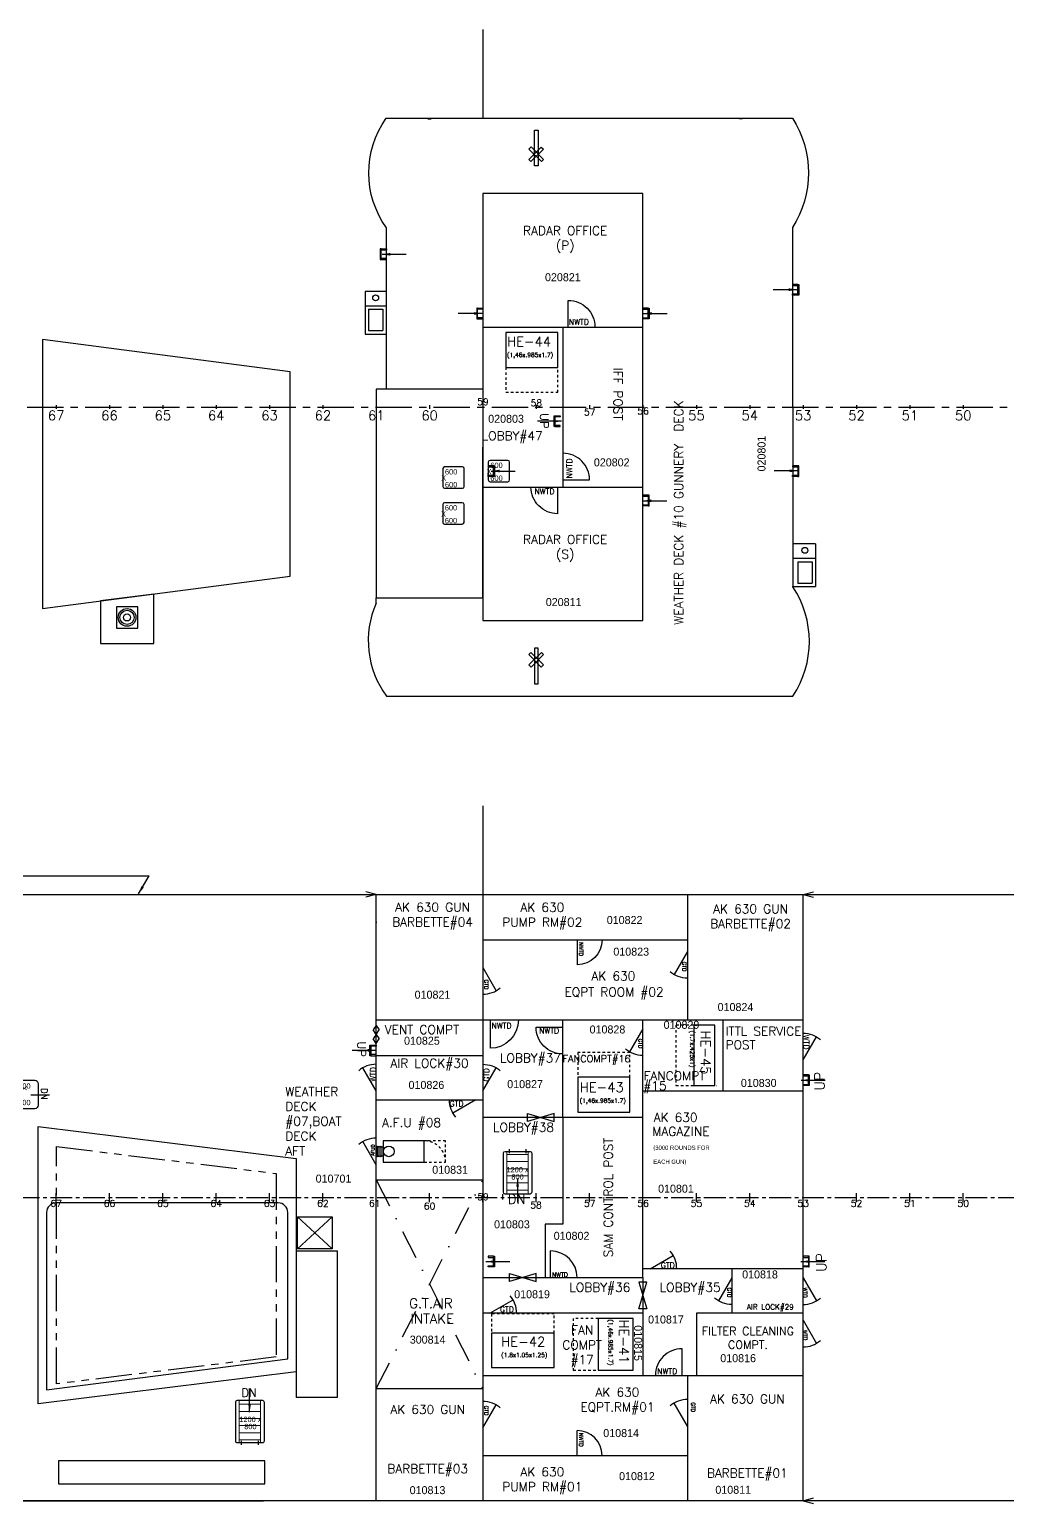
# Model space of a CAD drawing. Header units: inches. Extents: x -439515 to 171412, y -8673 to 415183.
# Drawn here: x 59140 to 82712, y 160974 to 196512 of the extents above; entities that cross this region are included whole.
import ezdxf
from ezdxf.enums import TextEntityAlignment as Align

# ---------------------------------------------------------------- set-up
doc = ezdxf.new("R2010")
doc.units = ezdxf.units.IN
doc.header["$LTSCALE"] = 700
doc.header["$MEASUREMENT"] = 0
for name, pattern in [('CENTER', [2, 1.25, -0.25, 0.25, -0.25]), ('CENTER2', [1.125, 0.75, -0.125, 0.125, -0.125]), ('DASHDOTX2', [2, 1, -0.5, 0, -0.5]), ('DOT', [0.2, 0.1, -0.1]), ('PHANTOM', [2.5, 1.25, -0.25, 0.25, -0.25, 0.25, -0.25])]:
    doc.linetypes.add(name, pattern=pattern)
for name, color, linetype in [('00', 7, 'Continuous'), ('01', 7, 'Continuous'), ('01 DECK', 7, 'Continuous'), ('01DK', 7, 'Continuous'), ('1', 2, 'Continuous'), ('ASTER COMPLEX', 7, 'Continuous'), ('CL', 7, 'Continuous'), ('COMPT.NOS', 4, 'Continuous'), ('COMPTNAME', 7, 'Continuous'), ('GTD', 20, 'Continuous'), ('HATCH', 142, 'Continuous'), ('HATCHES', 7, 'Continuous'), ('LIGHT_BULKHEADS', 7, 'Continuous'), ('MANHOLES', 160, 'Continuous'), ('MBHD', 7, 'Continuous'), ('NWTD', 7, 'Continuous'), ('UP-DOWN', 7, 'Continuous'), ('WHTD', 191, 'Continuous'), ('WTD', 220, 'Continuous')]:
    doc.layers.add(name, color=color, linetype=linetype)
doc.layers.add('LADDER', color=7, linetype='Continuous', lineweight=15)
doc.styles.add('ROMANS', font='romans')
doc.styles.add('style1', font='romans.shx', dxfattribs={"height": 250})
doc.dimstyles.get("Standard").update_dxf_attribs({"dimtxt": 150.18, "dimasz": 200.18, "dimexe": 0.8, "dimexo": 0.625, "dimgap": 0.09, "dimtad": 0, "dimtih": 1, "dimtoh": 1, "dimdec": 0, "dimzin": 0, "dimdsep": 46, "dimtxsty": 'Standard', "dimcen": 8.09, "dimclrd": 40, "dimclre": 40, "dimadec": 0, "dimazin": 0, "dimtfac": 1, "dimtdec": 0, "dimtofl": 0, "dimtmove": 0, "dimatfit": 3, "dimfxl": 1, "dimtolj": 1, "dimtzin": 0, "dimarcsym": 0})

# ---------------------------------------------------------------- blocks, each defined once
blk = doc.blocks.new('L1', base_point=(121652, 116332))
blk.add_line((121652, 116207), (121652, 116457))
blk = doc.blocks.new('fghghj')
at = {"color": 3, "linetype": 'Continuous'}
blk.add_lwpolyline([(318315, -37952), (318615, -37952), (318615, -37927), (318315, -37927)], close=True, dxfattribs=at)
at = {"layer": '00', "color": 3}
for points in [[(318345, -38102), (318345, -37952), (318315, -37952), (318315, -38102)], [(318585, -38102), (318585, -37952), (318615, -37952), (318615, -38102)]]:
    blk.add_lwpolyline(points, close=True, dxfattribs=at)
at = {"layer": '01', "color": 4, "linetype": 'ByBlock'}
blk.add_line((318615, -37927), (318615, -37927), dxfattribs=at)
blk.add_line((318615, -37927), (318615, -37927), dxfattribs=at)
blk = doc.blocks.new('DRN', base_point=(41665, 6815))
at = {"linetype": 'Continuous'}
blk.add_line((41160, 6825), (41160, 7825), dxfattribs=at)
blk.add_arc((41160, 6825), 1000, 0, 90, dxfattribs=at)
blk = doc.blocks.new('A$C49E2739F')
at = {"layer": 'LADDER', "color": 3}
for p, q in [((112, 600), (1312, 600)), ((200, 600), (200, 0)), ((400, 600), (400, 0)), ((600, 600), (600, 0)), ((800, 600), (800, 0)), ((1000, 600), (1000, 0)), ((1200, 600), (1200, 0)), ((112, 0), (1312, 0))]:
    blk.add_line(p, q, dxfattribs=at)
blk = doc.blocks.new('GTDPlan1')
at = {"linetype": 'Continuous'}
blk.add_line((138063, 187008), (138438, 186358), dxfattribs=at)
at = {"layer": '01', "linetype": 'ByBlock'}
blk.add_arc((138063, 187008), 750, 270, 310.7304, dxfattribs=at)
blk = doc.blocks.new('he44')
at = {"layer": '01', "color": 5, "linetype": 'ByBlock'}
blk.add_lwpolyline([(142837, 180159), (144297, 180159), (144297, 181144), (142837, 181144)], close=True, dxfattribs=at)
at = {"layer": '01', "color": 4, "linetype": 'DOT'}
blk.add_lwpolyline([(142837, 180159), (142837, 179459), (144297, 179459), (144297, 180159)], dxfattribs=at)
at = {"insert": (142867, 181020), "char_height": 225, "width": 1467, "attachment_point": 1}
blk.add_mtext('{\\Fromans.shx|c0;\\H1.2x;HE-44\\P\\Ftxt.shx|c0;\\H0.4444x;(1,46x.985x1.7)}', dxfattribs=at)
blk = doc.blocks.new('he43')
at = {"layer": '01', "color": 5, "linetype": 'ByBlock'}
blk.add_lwpolyline([(142837, 178571), (144297, 178571), (144297, 179556), (142837, 179556)], close=True, dxfattribs=at)
at = {"layer": '01', "color": 4, "linetype": 'DOT'}
blk.add_lwpolyline([(142837, 178571), (142837, 177871), (144297, 177871), (144297, 178571)], dxfattribs=at)
at = {"insert": (144249, 178718), "char_height": 225, "width": 1312.77, "attachment_point": 1, "rotation": 180}
blk.add_mtext('{\\Fromans.shx|c0;\\H1.2x;HE-43\\P\\Ftxt.shx|c0;\\H0.4444x;(1,46x.985x1.7)}', dxfattribs=at)
blk = doc.blocks.new('DLN', base_point=(36758, 6815))
at = {"linetype": 'Continuous'}
blk.add_lwpolyline([(37258, 6815), (37258, 7815, 0.414214), (36258, 6815)], format="xyb", dxfattribs=at)
blk = doc.blocks.new('he45')
at = {"layer": '01', "color": 5, "linetype": 'ByBlock'}
blk.add_lwpolyline([(142240, 182523), (143940, 182523), (143940, 183120), (142240, 183120)], close=True, dxfattribs=at)
at = {"layer": '01', "color": 4, "linetype": 'DOT'}
blk.add_lwpolyline([(142240, 182523), (142240, 182023), (143940, 182023), (143940, 182523)], dxfattribs=at)
at = {"insert": (142390, 182995), "char_height": 225, "width": 1566.67, "attachment_point": 1}
blk.add_mtext('{\\Fromans.shx|c0;\\H1.2x;HE-45\\P\\Ftxt.shx|c0;\\H0.4444x;(1.7x.425x1)}', dxfattribs=at)
blk = doc.blocks.new('H 600 X 600')
at = {"layer": 'HATCHES'}
for p, q in [((-300, 550), (-300, 50)), ((250, 600), (-250, 600)), ((300, 50), (300, 550)), ((-250, 0), (250, 0))]:
    blk.add_line(p, q, dxfattribs=at)
for centre, start, end in [((-250, 550), 90, 180), ((250, 550), 0, 90), ((-250, 50), 180, 270), ((250, 50), 270, 0)]:
    blk.add_arc(centre, 50, start, end, dxfattribs=at)
for s, p in [('600', (-240, 386)), ('  X', (-460, 210)), ('600', (-240, 24))]:
    blk.add_text(s, height=150, dxfattribs=at).set_placement(p)
blk = doc.blocks.new('he41')
at = {"layer": '01', "color": 5, "linetype": 'ByBlock'}
blk.add_lwpolyline([(141147, 178571), (142607, 178571), (142607, 179556), (141147, 179556)], close=True, dxfattribs=at)
at = {"layer": '01', "color": 4, "linetype": 'DOT'}
blk.add_lwpolyline([(141147, 178571), (141147, 177871), (142607, 177871), (142607, 178571)], dxfattribs=at)
at = {"insert": (141177, 179431), "char_height": 225, "width": 1467, "attachment_point": 1}
blk.add_mtext('{\\Fromans.shx|c0;\\H1.2x;HE-41\\P\\Ftxt.shx|c0;\\H0.4444x;(1,46x.985x1.7)}', dxfattribs=at)
blk = doc.blocks.new('he42')
at = {"layer": '01', "color": 5, "linetype": 'ByBlock'}
blk.add_lwpolyline([(145122, 178634), (146886, 178634), (146886, 179601), (145122, 179601)], close=True, dxfattribs=at)
at = {"layer": '01', "color": 4, "linetype": 'DOT'}
blk.add_lwpolyline([(145122, 178634), (145122, 178098), (146886, 178098), (146886, 178634)], dxfattribs=at)
at = {"insert": (146613, 178742), "char_height": 225, "width": 1467, "attachment_point": 1, "rotation": 180}
blk.add_mtext('{\\Fromans.shx|c0;\\H1.2x;HE-42\\P\\Ftxt.shx|c0;\\H0.4444x;(1.8x1.05x1.25)}', dxfattribs=at)
blk = doc.blocks.new('A1M', base_point=(36991, 2400))
at = {"linetype": 'Continuous'}
for p, q in [((37491, 2550), (36491, 2250)), ((36491, 2550), (37491, 2250)), ((36491, 2250), (36491, 2550)), ((37491, 2250), (37491, 2550))]:
    blk.add_line(p, q, dxfattribs=at)
blk = doc.blocks.new('A$C712F07EC')
at = {"layer": 'HATCHES'}
for p, q in [((750, 1288), (50, 1288)), ((0, 1238), (0, 138)), ((800, 138), (800, 1238)), ((50, 88), (750, 88))]:
    blk.add_line(p, q, dxfattribs=at)
for centre, start, end in [((50, 1238), 90, 180), ((750, 1238), 0, 90), ((50, 138), 180, 270), ((750, 138), 270, 0)]:
    blk.add_arc(centre, 50, start, end, dxfattribs=at)
at = {"layer": 'LIGHT_BULKHEADS'}
for p, q in [((161, 1234), (161, 1346)), ((624, 1234), (624, 1346))]:
    blk.add_line(p, q, dxfattribs=at)
at = {"layer": 'LIGHT_BULKHEADS', "rotation": 270}
blk.add_blockref('A$C49E2739F', (100, 1400), dxfattribs=at)
blk = doc.blocks.new('A$C37E82925')
at = {"layer": '1', "color": 7, "linetype": 'Continuous', "ltscale": 0.2}
blk.add_blockref('A$C712F07EC', (0, 0), dxfattribs=at)
blk = doc.blocks.new('fgh')
at = {"color": 40}
blk.add_lwpolyline([(1550, 93659), (1550, 93138)], dxfattribs=at)
blk.add_solid([(1536, 93598), (1550, 93679), (1563, 93598)], dxfattribs=at)
blk = doc.blocks.new('afu06plan1')
at = {"layer": '01', "linetype": 'ByBlock'}
for p, q in [((195217, 190795), (194917, 190795)), ((195217, 190744), (194917, 190744)), ((195217, 190693), (194917, 190693)), ((194943, 190668), (194943, 190621)), ((195191, 190668), (195191, 190621))]:
    blk.add_line(p, q, dxfattribs=at)
for points in [[(195217, 190821), (194917, 190821)], [(194943, 190821), (194917, 190795), (194943, 190770), (194917, 190744), (194943, 190719), (194917, 190693), (194943, 190668)], [(195191, 190821), (195217, 190795), (195191, 190770), (195217, 190744), (195191, 190719), (195217, 190693), (195191, 190668)], [(194943, 190621), (195191, 190621)]]:
    blk.add_lwpolyline(points, dxfattribs=at)
blk.add_lwpolyline([(194767, 189471), (195367, 189471), (195367, 190621), (194767, 190621)], close=True, dxfattribs=at)
at = {"layer": '01', "color": 4, "linetype": 'DOT'}
blk.add_lwpolyline([(194767, 189471), (194767, 188871), (195367, 188871), (195367, 189471)], dxfattribs=at)
at = {"layer": '01', "linetype": 'ByBlock'}
blk.add_circle((195067, 190465), 150, dxfattribs=at)
at = {"layer": '01', "color": 4, "linetype": 'DOT'}
blk.add_arc((194767, 189471), 600, 270, 0, dxfattribs=at)
blk = doc.blocks.new('htch88')
at = {"color": 5}
blk.add_line((163022, 672855), (162597, 672855), dxfattribs=at)
for points in [[(163447, 672805), (163447, 672855), (162597, 672855), (162597, 672805)], [(162810, 672855), (162810, 672895), (162722, 672895), (162722, 672855)], [(162985, 672855), (162985, 672895), (163072, 672895), (163072, 672855)], [(163094, 672775), (163094, 672805), (163004, 672805), (163004, 672775)], [(163235, 672855), (163235, 672895), (163322, 672895), (163322, 672855)]]:
    blk.add_lwpolyline(points, close=True, dxfattribs=at)
at = {"layer": 'HATCH'}
blk.add_lwpolyline([(162722, 673695), (163322, 673695, -0.414214), (163422, 673595), (163422, 672995, -0.414214), (163322, 672895), (162722, 672895, -0.414214), (162622, 672995), (162622, 673595, -0.414214)], format="xyb", close=True, dxfattribs=at)
at = {"color": 3, "linetype": 'Continuous', "xscale": -1}
blk.add_blockref('fghghj', (481487, 710997), dxfattribs=at)
at = {"layer": 'HATCHES'}
for p in [(162861, 673134), (163323, 673134)]:
    blk.add_text('800', height=150, rotation=90, dxfattribs=at).set_placement(p)
blk.add_text('  X', height=150, dxfattribs=at).set_placement((162664, 673228))

msp = doc.modelspace()

# ---------------------------------------------------------------- linework, layer by layer
at = {"color": 7}
for p, q in [((67228.5, 190196.7), (67228.5, 189167.9)), ((67742.9, 190196.7), (67228.5, 190196.7)), ((67228.5, 189853.8), (67742.9, 189853.8)), ((67314.2, 189768), (67314.2, 189253.6)), ((67314.2, 189768), (67657.2, 189768)), ((67657.2, 189768), (67657.2, 189253.6)), ((67228.5, 189167.9), (67742.9, 189167.9)), ((67314.2, 189253.6), (67657.2, 189253.6)), ((70068.3, 189339.4), (73926.4, 189339.4)), ((59779.8, 187453.1), (59779.8, 187367.4)), ((61065.8, 187453.1), (61065.8, 187367.4)), ((62351.9, 187453.1), (62351.9, 187367.4)), ((63637.9, 187453.1), (63637.9, 187367.4)), ((64924, 187453.1), (64924, 187367.4)), ((66210.1, 187453.1), (66210.1, 187367.4)), ((67496.1, 187453.1), (67496.1, 187367.4)), ((68782.2, 187453.1), (68782.2, 187367.4)), ((71354.3, 187453.1), (71354.3, 187367.4)), ((72640.4, 187453.1), (72640.4, 187367.4)), ((73926.4, 187453.1), (73926.4, 187367.4)), ((75212.5, 187453.1), (75212.5, 187367.4)), ((76498.6, 187453.1), (76498.6, 187367.4)), ((77784.6, 187453.1), (77784.6, 187367.4)), ((79070.7, 187453.1), (79070.7, 187367.4)), ((80356.8, 187453.1), (80356.8, 187367.4)), ((81642.8, 187453.1), (81642.8, 187367.4)), ((78088.3, 184109.2), (77537.3, 184109.2)), ((78088.3, 184109.2), (78088.3, 183080.3)), ((77537.3, 183766.2), (78088.3, 183766.2)), ((77659.6, 183680.5), (77659.6, 183166.1)), ((77659.6, 183680.5), (78002.6, 183680.5)), ((78002.6, 183680.5), (78002.6, 183166.1)), ((77537.3, 183080.3), (78088.3, 183080.3)), ((77659.6, 183166.1), (78002.6, 183166.1)), ((67496.2, 172850.9), (67496.2, 173622.5)), ((67496.2, 172498.6), (67424.5, 172391.2)), ((67496.2, 172283.7), (67424.5, 172391.2)), ((67496.2, 172498.6), (67567.8, 172391.2)), ((67496.2, 172283.7), (67567.8, 172391.2)), ((70068.3, 172636.5), (77784.7, 172636.5)), ((67496.2, 172283.7), (67424.5, 172176.2)), ((67496.2, 172068.7), (67424.5, 172176.2)), ((67496.2, 172283.7), (67567.8, 172176.2)), ((67496.2, 172068.7), (67567.8, 172176.2)), ((67496.2, 171779.1), (70068.3, 171779.1)), ((65567.1, 164491.5), (65567.1, 163531.2)), ((70068.3, 164062.8), (77784.7, 164062.8)), ((66553, 163531.2), (65567.1, 163531.2))]:
    msp.add_line(p, q, dxfattribs=at)
at = {"linetype": 'ByBlock'}
for p, q in [((71997.4, 189339.4), (71997.4, 185481.2)), ((67496.2, 170707.4), (70068.3, 170707.4))]:
    msp.add_line(p, q, dxfattribs=at)
at = {"color": 5, "linetype": 'CENTER'}
msp.add_line((32481.3, 187410.3), (131799.3, 187410.3), dxfattribs=at)
msp.add_line((32481.3, 187410.3), (131799.3, 187410.3), dxfattribs=at)
for p, q in [((70068.3, 185481.2), (73926.4, 185481.2)), ((77537.3, 183076.9), (77537.3, 183080.3)), ((67496.2, 161040.7), (67496.2, 175658)), ((77784.7, 161039.4), (77784.7, 175658.2)), ((67496.2, 172498.6), (67424.5, 172391.2)), ((67496.2, 172283.7), (67424.5, 172391.2)), ((67496.2, 172498.6), (67567.8, 172391.2)), ((67496.2, 172283.7), (67567.8, 172391.2)), ((67496.2, 172283.7), (67424.5, 172176.2)), ((67496.2, 172068.7), (67424.5, 172176.2)), ((67496.2, 172283.7), (67567.8, 172176.2)), ((67496.2, 172068.7), (67567.8, 172176.2)), ((65601.4, 167889.2), (66437.5, 167113.1)), ((66437.5, 167889.2), (65601.4, 167113.1))]:
    msp.add_line(p, q)
at = {"color": 6}
for p, q in [((70068.3, 182806.2), (70068.3, 185481.2)), ((67496.2, 168778.3), (70068.3, 168778.3)), ((67496.2, 163745.5), (70068.3, 163745.5))]:
    msp.add_line(p, q, dxfattribs=at)
at = {"linetype": 'Continuous'}
msp.add_line((67496.2, 182680.1), (67496.2, 182806.2), dxfattribs=at)
at = {"color": 3}
msp.add_line((57103, 176107.9), (62023.3, 176107.9), dxfattribs=at)
at = {"color": 4}
for p, q in [((67496.2, 175658), (67247.7, 175724.6)), ((67496.2, 175658), (67247.7, 175591.5)), ((77784.7, 175658.2), (78033.1, 175724.8)), ((77784.7, 175658.2), (78033.1, 175724.8)), ((77784.7, 175658.2), (78033.1, 175591.7)), ((77784.7, 175658.2), (78033.1, 175591.7)), ((77784.7, 161041), (78033.1, 161107.6)), ((77784.7, 161041), (78033.1, 161107.6)), ((77784.7, 161041), (78033.1, 160974.5)), ((77784.7, 161041), (78033.1, 160974.5))]:
    msp.add_line(p, q, dxfattribs=at)
at = {"color": 7, "linetype": 'Continuous'}
for p, q in [((70068.3, 175658.1), (70068.3, 168778.3)), ((67496.2, 175355.9), (67496.2, 175381.6)), ((67496.2, 175001.5), (67496.2, 174975.8)), ((67496.2, 172077.5), (67496.2, 172103.3))]:
    msp.add_line(p, q, dxfattribs=at)
at = {"color": 1}
for p, q in [((70068.3, 174565.6), (74998.2, 174565.6)), ((67496.2, 172636.5), (70068.3, 172636.5)), ((74998.1, 164062.8), (74998.1, 161039.7)), ((70068.3, 162133.7), (74998.1, 162133.7))]:
    msp.add_line(p, q, dxfattribs=at)
at = {"linetype": 'DASHDOTX2'}
for p, q in [((67496.2, 168778.3), (70068.3, 163745.5)), ((67496.2, 163745.5), (70068.3, 168778.3))]:
    msp.add_line(p, q, dxfattribs=at)
at = {"color": 6, "linetype": 'Continuous'}
msp.add_line((70068.3, 168778.3), (70068.3, 163745.5), dxfattribs=at)
at = {"color": 5}
for p, q in [((70068.3, 168242.5), (70068.3, 168456.8)), ((71354.3, 168242.5), (71354.3, 168456.8)), ((72640.4, 168242.5), (72640.4, 168456.8)), ((73926.5, 168242.5), (73926.5, 168456.8)), ((75212.5, 168242.5), (75212.5, 168456.8)), ((76498.6, 168242.5), (76498.6, 168456.8)), ((77784.7, 168242.5), (77784.7, 168456.8)), ((79070.7, 168242.5), (79070.7, 168456.8)), ((80356.8, 168242.5), (80356.8, 168456.8)), ((81642.8, 168242.5), (81642.8, 168456.8)), ((81642.8, 168242.5), (81642.8, 168456.8))]:
    msp.add_line(p, q, dxfattribs=at)
at = {"color": 5, "linetype": 'CENTER2'}
msp.add_line((32084.2, 168349.6), (155284.5, 168349.6), dxfattribs=at)
msp.add_line((32084.2, 168349.6), (155284.5, 168349.6), dxfattribs=at)
at = {"color": 1}
for points in [[(71311.5, 194083.8), (71397.2, 194083.8), (71397.2, 193226.4), (71311.5, 193226.4)], [(71225.6, 193325.6), (71174.2, 193377), (71475.5, 193678.3), (71526.9, 193626.9)], [(71178.9, 193629.2), (71230.3, 193680.7), (71531.6, 193379.3), (71480.2, 193327.9)], [(71225.6, 181494.9), (71174.2, 181443.5), (71475.5, 181142.2), (71526.9, 181193.6)], [(71178.9, 181191.3), (71230.3, 181139.9), (71531.6, 181441.2), (71480.2, 181492.6)], [(71311.5, 180736.7), (71397.2, 180736.7), (71397.2, 181594.1), (71311.5, 181594.1)]]:
    msp.add_lwpolyline(points, close=True, dxfattribs=at)
at = {"color": 0}
msp.add_lwpolyline([(70068.3, 189339.4), (70068.3, 182266), (73926.4, 182266), (73926.4, 192554.5), (70068.3, 192554.5), (70068.3, 189339.4)], dxfattribs=at)
at = {"color": 7}
for points in [[(59456.1, 182556.7), (65419.7, 183328.3), (65419.7, 188262.5), (59456.1, 189034.2), (59456.1, 182556.7)], [(77784.7, 165563.2), (75212.5, 165563.2), (75212.5, 164062.8)]]:
    msp.add_lwpolyline(points, dxfattribs=at)
at = {"color": 6}
msp.add_lwpolyline([(70068.3, 187838.9), (67496.1, 187838.9), (67496.1, 182806.2), (70068.3, 182806.2)], dxfattribs=at)
at = {"linetype": 'Continuous'}
msp.add_lwpolyline([(60848.5, 181710.3), (62134.5, 181710.3), (62134.5, 182898.8), (60848.5, 182739.1)], close=True, dxfattribs=at)
for points in [[(85830.7, 161041.1), (77361.1, 161041.2), (75551.7, 161041.2), (75424.8, 161041.2), (75069.6, 161041.2), (67978.3, 161041.2), (67729.6, 161041.2), (63637.9, 161041.3), (50068.5, 161041.1), (48575.3, 161041.1), (35595.8, 161041), (35595.8, 175658.3), (48575.3, 175658.2), (50068.5, 175658.2), (63637.9, 175658), (67729.6, 175658), (67978.3, 175658.1), (75069.6, 175658.1), (75424.8, 175658.1), (75551.7, 175658.1), (77361.1, 175658.1), (85830.7, 175658.2)], [(70068.3, 166420.5), (71354.3, 166420.5), (71997.4, 166420.5), (73926.5, 166420.5), (73926.5, 172636.5)], [(77784.7, 166634.9), (73926.5, 166634.9)]]:
    msp.add_lwpolyline(points)
at = {"color": 1}
msp.add_lwpolyline([(73926.5, 170921.8), (77784.7, 170921.8)], dxfattribs=at)
at = {"color": 42}
msp.add_lwpolyline([(71997.4, 170278.7), (71997.4, 167706.6), (71568.7, 167706.6), (71568.7, 166420.5)], dxfattribs=at)
at = {"color": 7}
msp.add_lwpolyline([(65567.1, 164147.4), (59351.1, 163376.9), (59351.1, 163634.1), (59351.1, 169635.7), (59351.1, 170064.4), (65567.1, 169292.8)], close=True, dxfattribs=at)
msp.add_lwpolyline([(65601.4, 167889.2), (66437.5, 167889.2), (66437.5, 167113.1), (65601.4, 167113.1)], close=True)
at = {"color": 1, "linetype": 'ByBlock'}
msp.add_lwpolyline([(73926.5, 165563.2), (71997.4, 165563.2), (70068.3, 165563.2)], dxfattribs=at)
at = {"linetype": 'ByBlock', "ltscale": 0.8}
msp.add_lwpolyline([(64814.7, 162005.3), (59841.9, 162005.3), (59841.9, 161448), (64814.7, 161448)], close=True, dxfattribs=at)
msp.add_lwpolyline([(64814.7, 162005.3), (59841.9, 162005.3), (59841.9, 161448), (64814.7, 161448)], close=True, dxfattribs=at)
msp.add_lwpolyline([(64814.7, 162005.3), (59841.9, 162005.3), (59841.9, 161448), (64814.7, 161448)], close=True, dxfattribs=at)
msp.add_lwpolyline([(64814.7, 162005.3), (59841.9, 162005.3), (59841.9, 161448), (64814.7, 161448)], close=True, dxfattribs=at)
at = {"color": 7}
for centre in [(67483, 190041.6), (77828.4, 183954.1)]:
    msp.add_circle(centre, 71.2, dxfattribs=at)
at = {"linetype": 'Continuous'}
msp.add_arc((75562.7, 181758.8), 2374.1, 326.27461, 33.72539, dxfattribs=at)
at = {"layer": '00'}
msp.add_line((70068.3, 185481.2), (70068.3, 186445.7), dxfattribs=at)
msp.add_lwpolyline([(71992.4, 171815.8, -0.4142136), (71348.1, 172457.7), (71997.4, 172457.7)], format="xyb", dxfattribs=at)
at = {"layer": '01', "color": 4, "linetype": 'ByBlock'}
for p, q in [((70068.3, 196512.5), (70068.3, 194372.1)), ((70068.3, 177798.4), (70068.3, 175658.1)), ((58493.7, 175658.1), (67496.2, 175658))]:
    msp.add_line(p, q, dxfattribs=at)
at = {"layer": '01', "color": 1, "linetype": 'ByBlock'}
for p, q in [((74998.2, 175658.1), (74998.2, 172636.5)), ((73926.5, 166420.5), (73926.5, 164062.8)), ((76069.9, 166634.9), (76069.9, 165563.2))]:
    msp.add_line(p, q, dxfattribs=at)
at = {"layer": '01', "linetype": 'ByBlock'}
for p, q in [((71997.4, 170278.7), (71997.4, 172636.5)), ((73926.5, 170278.7), (70068.3, 170278.7)), ((73926.5, 168349.6), (73926.5, 170278.7))]:
    msp.add_line(p, q, dxfattribs=at)
at = {"layer": '01', "color": 2, "linetype": 'ByBlock'}
msp.add_line((70539.8, 168435.4), (70539.8, 168306.8), dxfattribs=at)
at = {"layer": '01', "color": 1, "linetype": 'ByBlock'}
msp.add_lwpolyline([(75855.6, 170921.8), (75855.6, 172636.5)], dxfattribs=at)
at = {"layer": '01'}
msp.add_lwpolyline([(59552.6, 164669.9), (59553.5, 163714.8), (65365.6, 164463.6), (65365.6, 167990.3), (65365.6, 167990.3, 0.4142136), (65134.1, 168221.8), (59784.1, 168221.8), (59784.1, 168221.8, 0.4142136), (59552.6, 167990.3), (59552.6, 164669.9)], format="xyb", dxfattribs=at)
at = {"layer": '01 DECK', "color": 4}
msp.add_line((58493.7, 161041.2), (64782.9, 161041.3), dxfattribs=at)
at = {"layer": '01DK', "color": 7}
msp.add_line((66553, 167063.6), (66553, 163531.2), dxfattribs=at)
msp.add_lwpolyline([(65567.1, 167063.6), (66553, 167063.6)], dxfattribs=at)
at = {"layer": 'ASTER COMPLEX', "color": 0, "linetype": 'Continuous'}
msp.add_lwpolyline([(61234.3, 182080.5), (61748.7, 182080.5), (61748.7, 182594.9), (61234.3, 182594.9)], close=True, dxfattribs=at)
for radius in [214.3, 171.5, 85.7]:
    msp.add_circle((61491.5, 182337.7), radius, dxfattribs=at)
at = {"layer": 'CL', "color": 3, "linetype": 'PHANTOM'}
msp.add_lwpolyline([(65084.7, 164508.6), (59792.9, 163859.6), (59792.9, 169581.7), (65084.7, 168932.7)], close=True, dxfattribs=at)
at = {"layer": 'HATCHES', "color": 6}
for p, q in [((69103.1, 185924.7), (69103.1, 185496)), ((69574.7, 185967.6), (69146, 185967.6)), ((69617.6, 185496), (69617.6, 185924.7)), ((69146, 185453.2), (69574.7, 185453.2)), ((69099.5, 185058.8), (69099.5, 184630.1)), ((69571.1, 185101.7), (69142.4, 185101.7)), ((69613.9, 184630.1), (69613.9, 185058.8)), ((69142.4, 184587.2), (69571.1, 184587.2))]:
    msp.add_line(p, q, dxfattribs=at)
at = {"layer": 'HATCHES', "color": 1}
msp.add_lwpolyline([(64152.4, 163462.6), (64752.6, 163462.6, -0.4142136), (64795.4, 163419.7), (64795.4, 162476.6, -0.4142136), (64752.6, 162433.8), (64152.4, 162433.8, -0.4142136), (64109.5, 162476.6), (64109.5, 163419.7, -0.4142136)], format="xyb", close=True, dxfattribs=at)
at = {"layer": 'HATCHES', "color": 6}
for centre, start, end in [((69146, 185924.7), 90, 180), ((69574.7, 185924.7), 0, 90), ((69146, 185496), 180, 270), ((69574.7, 185496), 270, 0), ((69142.4, 185058.8), 90, 180), ((69571.1, 185058.8), 0, 90), ((69142.4, 184630.1), 180, 270), ((69571.1, 184630.1), 270, 0)]:
    msp.add_arc(centre, 42.9, start, end, dxfattribs=at)
at = {"layer": 'LIGHT_BULKHEADS'}
for p, q in [((64247.9, 162385.6), (64247.9, 162481.9)), ((64657, 162385.6), (64657, 162481.9))]:
    msp.add_line(p, q, dxfattribs=at)
at = {"layer": 'MANHOLES', "color": 7}
msp.add_line((70068.3, 163745.5), (70068.3, 161040.4), dxfattribs=at)
for points in [[(67742.9, 187838.9), (67742.9, 191732.1, -0.3201421), (67739.3, 194372.1), (77527.1, 194372.1, -0.2946651), (77530.1, 191739.8), (77537.3, 183076.9)], [(67496.2, 182680.1, 0.2685157), (67742.9, 180440.7), (77537.3, 180440.7)]]:
    msp.add_lwpolyline(points, format="xyb", dxfattribs=at)
at = {"layer": 'MBHD', "color": 1}
for p, q in [((68739.3, 194355.4), (68825.1, 194355.4)), ((76327.1, 194355), (76241.4, 194355))]:
    msp.add_line(p, q, dxfattribs=at)

# ---------------------------------------------------------------- block references
at = {"color": 5, "linetype": 'Continuous', "yscale": 0.8573749999999999, "zscale": 0.8573749999999999}
for p, xscale, rotation in [((35075.2, -81951.9), 0.8573749999999999, 90), ((110197.8, -82804.4), -0.8573749999999999, 270), ((37400.6, -83377.6), 0.8573749999999999, 90), ((106594.1, -83377.6), -0.8573749999999999, 270), ((39265.4, 460111.1), -0.8573749999999999, 90), ((102864.6, -87176.8), -0.8573749999999999, 270), ((110201.4, 458910.8), 0.8573749999999999, 270), ((106594.1, 458198.1), 0.8573749999999999, 270), ((34828.5, 444944.2), -0.8573749999999999, 90), ((110452.4, -101864.8), -0.8573749999999999, 270), ((102864.6, -106237.4), -0.8573749999999999, 270), ((110452.4, 439850.2), 0.8573749999999999, 270)]:
    msp.add_blockref('fghghj', p, dxfattribs=dict(at, xscale=xscale, rotation=rotation))
at = {"color": 0}
for name, p, xscale, yscale, zscale in [('H 600 X 600', (70454.1, 185609.8), 0.8573749999999999, 0.8573749999999999, 0.8573749999999999), ('A1M', (71461.8, 170278.6), 0.6430312499999998, 0.6430312499999998, 0.6430312499999998), ('A1M', (71032.8, 166420.5), 0.6430312499999998, 0.6430312499999998, 0.6430312499999998)]:
    msp.add_blockref(name, p, dxfattribs=dict(at, xscale=xscale, yscale=yscale, zscale=zscale))
for name, p, xscale, yscale, zscale, rotation in [('DRN', (70586.6, 172643.1), -0.6858999999401129, 0.6859000000399245, 0.6859, 180), ('fgh', (139473.6, 169502.5), 0.8573749999999999, 0.8573749999999999, 0.8573749999999999, 90)]:
    msp.add_blockref(name, p, dxfattribs=dict(xscale=xscale, yscale=yscale, zscale=zscale, rotation=rotation))
at = {"color": 7}
for name, p, xscale, yscale, zscale in [('L1', (59779.8, 168349.6), 0.8573749999999999, 0.8573749999999999, 0.8573749999999999), ('L1', (61065.8, 168349.6), 0.8573749999999999, 0.8573749999999999, 0.8573749999999999), ('L1', (62351.9, 168349.6), 0.8573749999999999, 0.8573749999999999, 0.8573749999999999), ('L1', (63638, 168349.6), 0.8573749999999999, 0.8573749999999999, 0.8573749999999999), ('L1', (64924, 168349.6), 0.8573749999999999, 0.8573749999999999, 0.8573749999999999), ('L1', (66210.1, 168349.6), 0.8573749999999999, 0.8573749999999999, 0.8573749999999999), ('L1', (67496.2, 168349.6), 0.8573749999999999, 0.8573749999999999, 0.8573749999999999), ('L1', (68782.2, 168349.6), 0.8573749999999999, 0.8573749999999999, 0.8573749999999999), ('DRN', (72022.5, 166414.4), 0.6430312499999998, 0.6430312499999998, 0.6430312499999998)]:
    msp.add_blockref(name, p, dxfattribs=dict(at, xscale=xscale, yscale=yscale, zscale=zscale))
at = {"color": 0, "xscale": 0.6430312499999998, "yscale": 0.6430312499999998, "zscale": 0.6430312499999998, "rotation": 90}
msp.add_blockref('A1M', (73926.5, 165991.9), dxfattribs=at)
at = {"xscale": 0.6430312499999998, "yscale": 0.6430312499999998, "zscale": 0.6430312499999998}
msp.add_blockref('DLN', (74548, 164062.8), dxfattribs=at)
at = {"layer": '01', "color": 4, "linetype": 'ByBlock', "yscale": 0.8573749999999999, "zscale": 0.8573749999999999}
for name, p, xscale in [('he44', (-51840.5, 33902.2), 0.8573749999999999), ('GTDPlan1', (193369.7, 13947), -0.8573749999999999), ('GTDPlan1', (-48303.2, 13559.3), 0.8573749999999999), ('GTDPlan1', (192298, 12082.2), -0.8573749999999999), ('GTDPlan1', (194441.4, 6080.6), -0.8573749999999999), ('GTDPlan1', (-40586.8, 6080.6), 0.8573749999999999), ('GTDPlan1', (-40586.8, 5056), 0.8573749999999999)]:
    msp.add_blockref(name, p, dxfattribs=dict(at, xscale=xscale))
for name, p, xscale, rotation in [('he45', (-81340.4, 294461), 0.8573749999999999, 270), ('GTDPlan1', (-40586.8, 332007.7), -0.8573749999999999, 180), ('he43', (196076.9, 324353.9), 0.8573749999999999, 180), ('GTDPlan1', (185867.6, 331257.4), 0.8573749999999999, 180), ('GTDPlan1', (-48303.2, 331257.4), -0.8573749999999999, 180), ('GTDPlan1', (-90438.9, 289078.9), 0.8573749999999999, 270), ('GTDPlan1', (185867.6, 329478.4), 0.8573749999999999, 180), ('GTDPlan1', (234433.6, 48263.4), 0.8573749999999999, 90), ('GTDPlan1', (230573.9, 47191.7), 0.8573749999999999, 90), ('he42', (196212.7, 318240.9), 0.8573749999999999, 180), ('he41', (-80255.8, 286454.8), 0.8573749999999999, 270), ('GTDPlan1', (193369.6, 323175.7), 0.8573749999999999, 180), ('GTDPlan1', (-48303.2, 323134.1), -0.8573749999999999, 180)]:
    msp.add_blockref(name, p, dxfattribs=dict(at, xscale=xscale, rotation=rotation))
at = {"layer": '01', "color": 3, "linetype": 'ByBlock', "xscale": 0.8573749999999999, "yscale": 0.8573749999999999, "zscale": 0.8573749999999999, "rotation": 270}
msp.add_blockref('htch88', (-518258.4, 310607.2), dxfattribs=at)
at = {"layer": '01', "linetype": 'ByBlock', "xscale": 0.8573749999999999, "yscale": 0.8573749999999999, "zscale": 0.8573749999999999, "rotation": 90}
msp.add_blockref('afu06plan1', (231100.9, 2218.7), dxfattribs=at)
msp.add_blockref('afu06plan1', (231100.9, 2218.7), dxfattribs=at)
msp.add_blockref('afu06plan1', (231100.9, 2218.7), dxfattribs=at)
at = {"layer": 'HATCHES', "color": 7, "linetype": 'Continuous', "ltscale": 0.2, "xscale": -0.8573749999999999, "yscale": 0.8573749999999999, "zscale": 0.8573749999999999}
msp.add_blockref('A$C37E82925', (71247.2, 168360), dxfattribs=at)
at = {"layer": 'LIGHT_BULKHEADS', "color": 3, "extrusion": (0, 0, -1), "xscale": 0.8573749999999999, "yscale": 0.8573749999999999, "zscale": -0.8573749999999999, "rotation": 90}
msp.add_blockref('A$C49E2739F', (-64195.4, 162337.7), dxfattribs=at)
at = {"layer": 'NWTD', "color": 2}
for name, p, xscale, yscale, zscale in [('DLN', (72447.5, 189339.3), -0.6430312499999998, 0.6430312499999998, 0.6430312499999998), ('DRN', (72643.9, 162127.9), 0.6001625000598868, 0.6001624999600753, 0.6001624999999999)]:
    msp.add_blockref(name, p, dxfattribs=dict(at, xscale=xscale, yscale=yscale, zscale=zscale))
for name, p, xscale, yscale, zscale, rotation in [('DLN', (71997.4, 185974.2), 0.6430312499999998, 0.6430312499999998, 0.6430312499999998, 270), ('DLN', (71547.2, 185481.2), -0.6430312499999998, 0.6430312499999998, 0.6430312499999998, 180), ('DRN', (72643.9, 174571.4), -0.6001625000598868, 0.6001624999600753, 0.6001624999999999, 180)]:
    msp.add_blockref(name, p, dxfattribs=dict(at, xscale=xscale, yscale=yscale, zscale=zscale, rotation=rotation))

# ---------------------------------------------------------------- texts
at = {"color": 7, "style": 'ROMANS'}
for s, height, p in [('67', 231.49, (59782.4, 187206.9)), ('66', 231.49, (61068.4, 187206.9)), ('65', 231.49, (62354.5, 187206.9)), ('64', 231.49, (63640.5, 187206.9)), ('63', 231.49, (64926.6, 187206.9)), ('62', 231.49, (66212.7, 187206.9)), ('61', 231.49, (67498.7, 187206.9)), ('60', 231.49, (68784.8, 187206.9)), ('59', 162.04, (70070.1, 187536.7)), ('58', 162.04, (71356.9, 187509.5)), ('57', 162.04, (72643, 187289.3)), ('56', 162.04, (73929, 187315.1)), ('55', 231.49, (75215.1, 187206.9)), ('54', 231.49, (76501.2, 187206.9)), ('53', 231.49, (77787.2, 187206.9)), ('52', 231.49, (79073.3, 187206.9)), ('51', 231.49, (80359.4, 187206.9)), ('50', 231.49, (81645.4, 187206.9)), ('59', 162.04, (70070.9, 168371.4)), ('67', 162.04, (59782.4, 168210.5)), ('66', 162.04, (61068.4, 168210.5)), ('65', 162.04, (62354.5, 168210.5)), ('64', 162.04, (63640.5, 168210.5)), ('63', 162.04, (64926.6, 168210.5)), ('62', 162.04, (66212.7, 168210.5)), ('61', 162.04, (67459.7, 168210.5)), ('60', 162.04, (68782.2, 168145.3)), ('58', 162.04, (71348.7, 168169.6)), ('57', 162.04, (72643, 168210.5)), ('56', 162.04, (73929, 168210.5)), ('55', 162.04, (75215.1, 168210.5)), ('54', 162.04, (76501.2, 168210.5)), ('53', 162.04, (77787.2, 168210.5)), ('52', 162.04, (79073.3, 168210.5)), ('51', 162.04, (80359.4, 168210.5)), ('50', 162.04, (81645.4, 168210.5))]:
    msp.add_text(s, height=height, dxfattribs=at).set_placement(p, align=Align.MIDDLE)
for s, p in [('NWTD', (72386.8, 174509.1, 0)), ('GTD', (74876.2, 174038.3)), ('GTD', (70103.9, 173604.8)), ('GTD', (73817.8, 172180.8)), ('GTD', (75961.2, 166179.1)), ('WTD', (77791.3, 166184.9)), ('WTD', (77791.3, 165160.3)), ('GTD', (70103.9, 163333.7)), ('GTD', (75090.5, 163413.4)), ('NWTD', (72386.8, 162680.4, 0))]:
    msp.add_text(s, height=94.83, rotation=270, dxfattribs=at).set_placement(p)
at = {"style": 'ROMANS'}
for p in [(70278.1, 172425.9, 0), (74270.6, 164095.9, 0)]:
    msp.add_text('NWTD', height=135.47, dxfattribs=at).set_placement(p)
for s, height, rotation, p in [('UP', 246.92, 90, (78304.9, 170927.6)), ('DN', 147.5, 270, (59424.3, 170988.4)), ('UP', 246.92, 90, (78346.2, 166557))]:
    msp.add_text(s, height=height, rotation=rotation, dxfattribs=at).set_placement(p)
at = {"linetype": 'ByBlock', "style": 'ROMANS'}
msp.add_text('GTD', height=135.47, dxfattribs=at).set_placement((69263.1, 170549.7))
msp.add_text('AFUD', height=80.64, rotation=90, dxfattribs=at).set_placement((67458, 169356.1))
at = {"color": 7, "style": 'ROMANS'}
for s, height, p in [('DN', 231.49, (70668.2, 168198.2)), ('GTD', 135.47, (74355, 166651.4)), ('NWTD', 108.37, (71732.3, 166438.8, 0)), ('GTD', 135.47, (70480.2, 165587.5))]:
    msp.add_text(s, height=height, dxfattribs=at).set_placement(p)
at = {"layer": 'COMPT.NOS', "color": 4, "linetype": 'ByBlock'}
msp.add_text('020801', height=192.91, rotation=90, dxfattribs=at).set_placement((76879.7, 185857.1))
at = {"layer": 'COMPT.NOS', "color": 4, "linetype": 'ByBlock', "char_height": 192.91, "width": 1570.243, "attachment_point": 1}
for s, insert in [('020821', (71564.8, 190636.4)), ('020803', (70196, 187223.1)), ('020802', (72742.6, 186172)), ('020811', (71583.5, 182804.4)), ('010822', (73053.5, 175138.4)), ('010823', (73212.6, 174375.5)), ('010821', (68423, 173338)), ('010824', (75725.9, 173040.5)), ('010828', (72639.9, 172500.2)), ('010829', (74424.4, 172612.4)), ('010825', (68167.9, 172228.5)), ('010826', (68276.3, 171162.9)), ('010827', (70654.3, 171182)), ('010830', (76285.4, 171210.9)), ('010701', (66037.3, 168904.3)), ('010831', (68847.8, 169117.1)), ('010801', (74290.8, 168661.5)), ('010803', (70337.2, 167802)), ('010802', (71774.7, 167525.2)), ('010818', (76316.6, 166593.7)), ('010819', (70822.6, 166116.5)), ('010817', (74049.4, 165507.6)), ('300814', (68306, 165022)), ('010816', (75789.6, 164575)), ('010814', (72969.7, 162769.3)), ('010812', (73350.7, 161731)), ('010813', (68303.1, 161393.4)), ('010811', (75671.4, 161402.3))]:
    msp.add_mtext(s, dxfattribs=dict(at, insert=insert))
at = {"layer": 'COMPT.NOS', "color": 4, "linetype": 'ByBlock', "insert": (73906.7, 165271.8), "char_height": 192.91, "width": 1570.243, "attachment_point": 1, "rotation": 270}
msp.add_mtext('010815', dxfattribs=at)
at = {"layer": 'COMPTNAME', "style": 'style1'}
msp.add_text('WEATHER DECK #10 GUNNERY  DECK', height=214.344, rotation=90, dxfattribs=at).set_placement((74893.5, 182158.7))
at = {"layer": 'COMPTNAME', "linetype": 'ByBlock', "style": 'style1'}
for s, height, p in [('   LOBBY#47', 214.344, (69559.4, 186608.7)), ('ITTL SERVICE ', 214.344, (75916.7, 172254.4)), ('POST', 214.34, (75916.7, 171927.1)), ('FANCOMPT#16', 171.475, (71987.6, 171612)), ('FANCOMPT', 214.34, (73941, 171178.5)), ('#15', 214.34, (73935.7, 170938.2)), ('AK 630 ', 214.34, (74183.9, 170175.6)), ('MAGAZINE', 214.34, (74150.9, 169838.3))]:
    msp.add_text(s, height=height, dxfattribs=at).set_placement(p)
at = {"layer": 'COMPTNAME', "color": 1, "style": 'style1'}
for s, height, p in [('AK 630', 214.34, (73741.7, 173585)), ('EQPT ROOM #02', 214.344, (74424.4, 173199.3))]:
    msp.add_text(s, height=height, dxfattribs=at).set_placement(p, align=Align.RIGHT)
at = {"layer": 'COMPTNAME', "color": 7, "style": 'style1'}
msp.add_text('VENT COMPT', height=214.34, dxfattribs=at).set_placement((67703.1, 172293.3))
at = {"layer": 'COMPTNAME', "linetype": 'ByBlock', "style": 'style1'}
for s, height, p in [('AIR LOCK#30', 214.344, (69722, 171481.9)), ('LOBBY#37', 214.34, (71949.4, 171609.8))]:
    msp.add_text(s, height=height, dxfattribs=at).set_placement(p, align=Align.RIGHT)
at = {"layer": 'COMPTNAME', "linetype": 'ByBlock'}
for s, height, p in [('.', 128.6, (75676.2, 171034.3)), ('(3000 ROUNDS FOR ', 102.875, (74175.3, 169501.1)), ('EACH GUN)', 102.87, (74175.3, 169163.9))]:
    msp.add_text(s, height=height, dxfattribs=at).set_placement(p)
at = {"layer": 'COMPTNAME', "color": 42, "linetype": 'Continuous', "style": 'style1'}
msp.add_text('A.F.U #08', height=214.34, dxfattribs=at).set_placement((67636.8, 170051.7))
at = {"layer": 'COMPTNAME', "style": 'ROMANS'}
for s, p in [('G.T.AIR', (69341, 165684.1)), ('INTAKE', (69373.4, 165311.6))]:
    msp.add_text(s, height=235.78, dxfattribs=at).set_placement(p, align=Align.RIGHT)
at = {"layer": 'COMPTNAME'}
for s, insert, char_height, width, attachment_point, style in [('RADAR OFFICE\\P(P) ', (72052.1, 191449.8), 214.344, 4483.042, 5, 'style1'), ('RADAR OFFICE \\P(S)', (72052.1, 184003.1), 214.344, 4041.366, 5, 'style1'), ('{\\C0;AK 630 GUN BARBETTE#04}', (68855.5, 175137.6), 214.344, 2863.633, 5, 'style1'), ('{\\C0;AK 630 \\PPUMP RM#02}', (71500.6, 175133.6), 214.344, 2863.633, 5, 'style1'), ('{\\C0;AK 630 GUN BARBETTE#02}', (76519.7, 175096.1), 214.344, 2863.633, 5, 'style1'), ('WEATHER DECK #07,BOAT DECK AFT', (65304.4, 171011.2), 214.344, 616.454, 1, 'style1'), ('{\\C0;LOBBY#38}', (71047.4, 170010.3), 214.344, 970.821, 5, 'style1'), ('{\\C0;LOBBY#36}', (72887.3, 166151.3), 214.344, 2199.671, 5, 'style1'), ('{\\C0;LOBBY#35}', (75062.4, 166151.3), 214.344, 1355.104, 5, 'style1'), ('{\\C0;AIR LOCK#29}', (76996.6, 165691.5), 128.606, 1346.855, 5, 'ROMANS'), ('{\\C0;FAN \\PCOMPT \\P#17}', (72461.1, 164762.4), 214.34, 843.348, 5, 'style1'), ('{\\C0;AK 630 \\PEQPT.RM#01}', (73311.6, 163444.2), 214.344, 2863.633, 5, 'style1'), ('{\\C0;AK 630 GUN\\P\\P\\P\\P\\PBARBETTE#01}', (76441.6, 162566.8), 214.344, 2863.633, 5, 'style1'), ('{\\C0;AK 630 GUN\\P\\P\\P\\PBARBETTE#03}', (68737.5, 162492), 214.344, 2863.633, 5, 'style1'), ('{\\C0;AK 630 \\PPUMP RM#01}', (71500.6, 161523.3), 214.344, 2863.633, 5, 'style1')]:
    msp.add_mtext(s, dxfattribs=dict(at, insert=insert, char_height=char_height, width=width, attachment_point=attachment_point, style=style))
at = {"layer": 'COMPTNAME', "color": 3, "insert": (73433.6, 188360.9), "char_height": 214.34, "attachment_point": 1, "rotation": 270, "style": 'style1'}
msp.add_mtext('IFF POST', dxfattribs=at)
at = {"layer": 'COMPTNAME', "color": 7, "insert": (73089.9, 168352.9), "char_height": 214.344, "width": 3870.361, "attachment_point": 5, "rotation": 90, "style": 'style1'}
msp.add_mtext('SAM CONTROL POST ', dxfattribs=at)
at = {"layer": 'COMPTNAME', "color": 7, "insert": (76456.1, 164967.8), "char_height": 197.196, "width": 2860.947, "attachment_point": 5, "style": 'style1'}
msp.add_mtext('{\\C0;FILTER CLEANING COMPT.}', dxfattribs=at)
at = {"layer": 'GTD', "color": 7, "style": 'ROMANS'}
msp.add_text('GTD', height=129.02, rotation=90, dxfattribs=at).set_placement((70217.3, 171147.9))
at = {"layer": 'HATCHES', "color": 6}
for s, p in [('600', (69154.9, 185784.1)), ('  X', (68966.2, 185633.4)), ('600', (69154.9, 185474)), ('  X', (68962.6, 184767.4)), ('600', (69151.3, 184918.2)), ('600', (69151.3, 184608.1))]:
    msp.add_text(s, height=128.61, dxfattribs=at).set_placement(p)
at = {"layer": 'HATCHES', "char_height": 128.61, "width": 555.322, "attachment_point": 5, "line_spacing_factor": 0.8}
for insert in [(70903.5, 168934.9), (64464.4, 162915.6)]:
    msp.add_mtext('1200 x 800', dxfattribs=dict(at, insert=insert))
at = {"layer": 'NWTD', "color": 7, "style": 'ROMANS'}
for p in [(72142.4, 189393.8, 0), (71312.5, 185309.6, 0), (71422, 172305, 0)]:
    msp.add_text('NWTD', height=135.47, dxfattribs=at).set_placement(p)
msp.add_text('NWTD', height=135.47, rotation=90, dxfattribs=at).set_placement((72222.2, 185690.3, 0))
at = {"layer": 'UP-DOWN', "color": 7, "style": 'ROMANS'}
for p in [(71449.1, 187262.9), (67043.6, 172116.1)]:
    msp.add_text('UP', height=201.59, rotation=270, dxfattribs=at).set_placement(p)
at = {"layer": 'UP-DOWN', "style": 'ROMANS'}
msp.add_text('DN', height=201.59, dxfattribs=at).set_placement((64246.2, 163544.8))
at = {"layer": 'WHTD', "color": 7, "style": 'ROMANS'}
msp.add_text('WTD', height=135.47, rotation=90, dxfattribs=at).set_placement((67488, 171143.3))
at = {"layer": 'WTD', "color": 7, "style": 'ROMANS'}
msp.add_text('WTD', height=135.47, rotation=270, dxfattribs=at).set_placement((77793.8, 172274.3))

# ---------------------------------------------------------------- leaders
at = {"color": 3}
for points in [[(67637.6, 191091.9), (68215.2, 191091.9)], [(77641.7, 190239.4), (77064.1, 190239.4)], [(70052.6, 189666.2), (69475, 189666.2)], [(73934.3, 189666.2), (74512, 189666.2)], [(77663.7, 185872.2), (77086.1, 185872.2)], [(73926.4, 185150.2), (74504.1, 185150.2)], [(61766.3, 175670), (62023.3, 176107.9)], [(67492.3, 171900.4), (66914.7, 171900.4)], [(77737.4, 171179), (78315.1, 171179)], [(70904.2, 168809.9), (70904.2, 168232.3)], [(77732, 166806.4), (78309.7, 166806.4)], [(64444.8, 163173.8), (64444.8, 163751.4)]]:
    msp.add_leader(points, dimstyle='Standard', dxfattribs=at)
at = {"color": 0}
for points in [[(71963.8, 187067.3), (71386.2, 187067.3)], [(70271.4, 185867), (70849.1, 185867)], [(70140.2, 166806.4), (70717.8, 166806.4)]]:
    msp.add_leader(points, dimstyle='Standard', dxfattribs=at)

doc.saveas('drawing.dxf')
